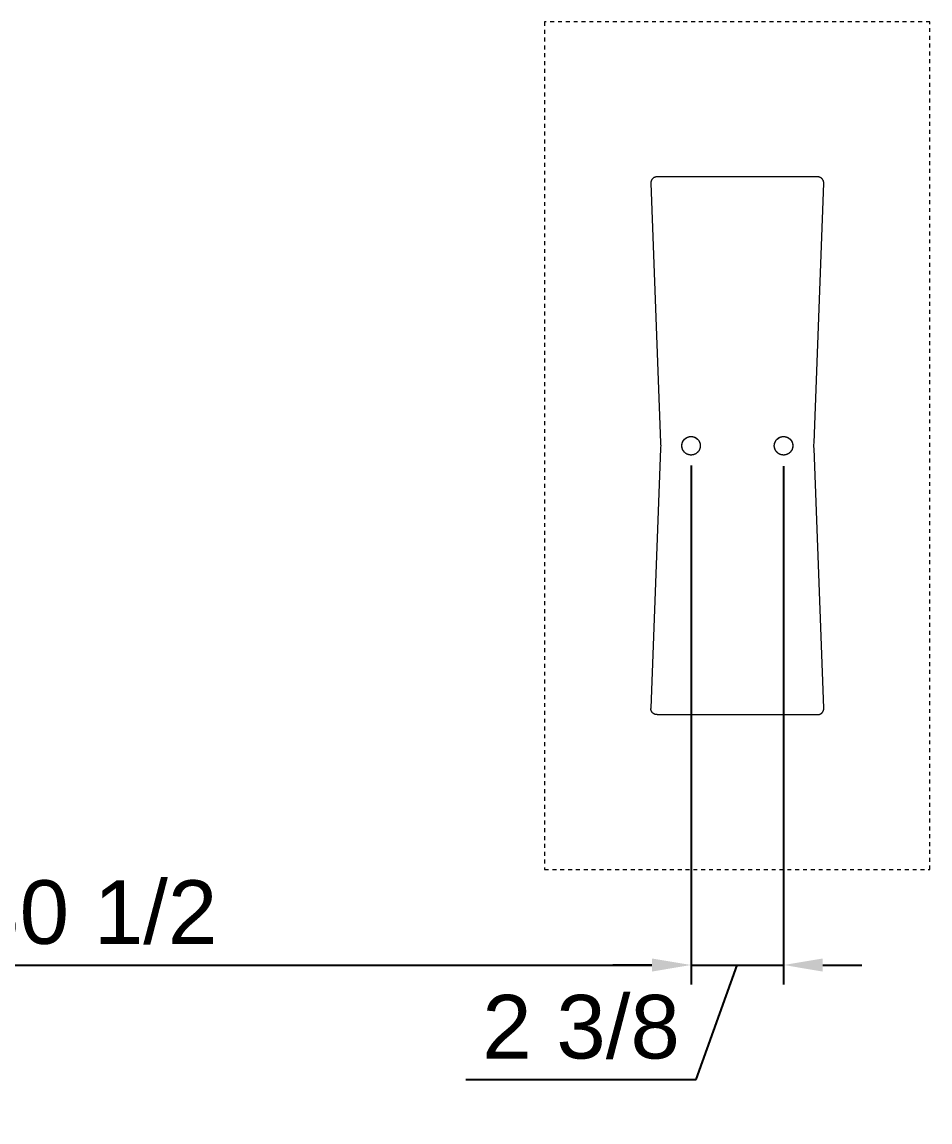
# Model space of a CAD drawing. Header units: inches. Extents: x 1 to 179, y 2 to 121.
# Drawn here: x 61.68 to 84.87, y 1.96 to 30.06 of the extents above; entities that cross this region are included whole.
import ezdxf

# ---------------------------------------------------------------- set-up
doc = ezdxf.new("R2010")
doc.units = ezdxf.units.IN
doc.linetypes.add('HIDDEN', pattern=[1.905, 1.27, -0.635])
for name, color, linetype, lineweight in [('ZANO_R', 7, 'Continuous', 0), ('ZANO_R_przerywana', 250, 'HIDDEN', 0), ('ZANO_W', 1, 'Continuous', 0)]:
    doc.layers.add(name, color=color, linetype=linetype, lineweight=lineweight)
doc.styles.get("Standard").update_dxf_attribs({"font": 'arial.ttf'})
doc.dimstyles.new('amerykanie', dxfattribs={"dimtxt": 50, "dimasz": 50, "dimexe": 0.5, "dimexo": 0.5, "dimgap": 1, "dimtad": 1, "dimdec": 0, "dimzin": 0, "dimlunit": 5, "dimtxsty": 'Standard', "dimcen": 0.09, "dimclrd": 1, "dimclre": 1, "dimclrt": 1, "dimazin": 0, "dimtfac": 1, "dimtdec": 0, "dimtmove": 0, "dimatfit": 3, "dimfxl": 1, "dimtzin": 0, "dimarcsym": 1})

# ---------------------------------------------------------------- blocks, each defined once
blk = doc.blocks.new('*D408')
at = {"layer": 'ZANO_W', "color": 1, "lineweight": -2}
for p, q in [((48.253, 18.737), (48.253, 5.471)), ((78.765, 18.737), (78.765, 5.471)), ((49.253, 5.971), (77.765, 5.971))]:
    blk.add_line(p, q, dxfattribs=at)
at = {"layer": 'ZANO_W', "color": 1}
for points in [[(49.253, 6.137), (49.253, 5.804), (48.253, 5.971)], [(77.765, 5.804), (77.765, 6.137), (78.765, 5.971)]]:
    blk.add_solid(points, dxfattribs=at)
at = {"layer": 'ZANO_W', "color": 1, "insert": (63.509, 7.311), "char_height": 1.625, "attachment_point": 5}
blk.add_mtext('30 1/2', dxfattribs=at)
blk = doc.blocks.new('*D409')
at = {"layer": 'ZANO_W', "color": 1, "lineweight": -2}
for p, q in [((78.765, 18.737), (78.765, 5.471)), ((81.127, 18.717), (81.127, 5.471)), ((77.765, 5.971), (76.765, 5.971)), ((78.765, 5.971), (81.127, 5.971)), ((78.896, 3.042), (79.946, 5.971)), ((82.127, 5.971), (83.127, 5.971)), ((73.013, 3.042), (78.896, 3.042))]:
    blk.add_line(p, q, dxfattribs=at)
at = {"layer": 'ZANO_W', "color": 1}
for points in [[(77.765, 5.804), (77.765, 6.137), (78.765, 5.971)], [(82.127, 6.137), (82.127, 5.804), (81.127, 5.971)]]:
    blk.add_solid(points, dxfattribs=at)
at = {"layer": 'ZANO_W', "color": 1, "insert": (75.955, 4.383), "char_height": 1.625, "attachment_point": 5}
blk.add_mtext('2 3/8', dxfattribs=at)

msp = doc.modelspace()

# ---------------------------------------------------------------- linework, layer by layer
at = {"layer": 'ZANO_R'}
for p, q in [((77.73732, 25.95495), (77.73723, 25.94957)), ((77.73726, 25.94662), (77.73723, 25.94957)), ((77.73734, 25.94366), (77.73726, 25.94662)), ((77.7376, 25.96032), (77.73732, 25.95495)), ((77.73734, 25.94366), (77.98678, 19.31096)), ((77.73805, 25.96568), (77.7376, 25.96032)), ((77.7387, 25.97102), (77.73805, 25.96568)), ((77.73952, 25.97633), (77.7387, 25.97102)), ((77.74052, 25.98162), (77.73952, 25.97633)), ((77.74171, 25.98686), (77.74052, 25.98162)), ((77.74307, 25.99206), (77.74171, 25.98686)), ((77.74461, 25.99722), (77.74307, 25.99206)), ((77.74632, 26.00231), (77.74461, 25.99722)), ((77.74821, 26.00735), (77.74632, 26.00231)), ((77.75027, 26.01232), (77.74821, 26.00735)), ((77.75249, 26.01721), (77.75027, 26.01232)), ((77.75488, 26.02203), (77.75249, 26.01721)), ((77.75744, 26.02676), (77.75488, 26.02203)), ((77.76015, 26.0314), (77.75744, 26.02676)), ((77.76303, 26.03595), (77.76015, 26.0314)), ((77.76605, 26.04039), (77.76303, 26.03595)), ((77.76923, 26.04473), (77.76605, 26.04039)), ((77.77255, 26.04896), (77.76923, 26.04473)), ((77.77601, 26.05307), (77.77255, 26.04896)), ((77.77962, 26.05706), (77.77601, 26.05307)), ((77.78335, 26.06093), (77.77962, 26.05706)), ((77.78722, 26.06467), (77.78335, 26.06093)), ((77.79121, 26.06827), (77.78722, 26.06467)), ((77.79532, 26.07173), (77.79121, 26.06827)), ((77.79955, 26.07506), (77.79532, 26.07173)), ((77.80389, 26.07823), (77.79955, 26.07506)), ((77.80834, 26.08126), (77.80389, 26.07823)), ((77.81288, 26.08413), (77.80834, 26.08126)), ((77.81753, 26.08684), (77.81288, 26.08413)), ((77.82226, 26.0894), (77.81753, 26.08684)), ((77.82707, 26.09179), (77.82226, 26.0894)), ((77.83197, 26.09402), (77.82707, 26.09179)), ((77.83694, 26.09608), (77.83197, 26.09402)), ((77.84197, 26.09796), (77.83694, 26.09608)), ((77.84707, 26.09968), (77.84197, 26.09796)), ((77.85222, 26.10122), (77.84707, 26.09968)), ((77.85742, 26.10258), (77.85222, 26.10122)), ((77.86267, 26.10376), (77.85742, 26.10258)), ((77.86795, 26.10477), (77.86267, 26.10376)), ((77.87327, 26.10559), (77.86795, 26.10477)), ((77.8786, 26.10623), (77.87327, 26.10559)), ((77.88396, 26.10669), (77.8786, 26.10623)), ((77.88933, 26.10696), (77.88396, 26.10669)), ((77.89471, 26.10706), (77.88933, 26.10696)), ((81.99681, 26.10706), (77.89471, 26.10706)), ((81.90474, 19.31096), (82.15418, 25.94366)), ((82.0022, 26.10696), (81.99681, 26.10706)), ((82.00758, 26.10669), (82.0022, 26.10696)), ((82.01295, 26.10623), (82.00758, 26.10669)), ((82.0183, 26.10558), (82.01295, 26.10623)), ((82.02363, 26.10476), (82.0183, 26.10558)), ((82.02892, 26.10375), (82.02363, 26.10476)), ((82.03418, 26.10256), (82.02892, 26.10375)), ((82.03939, 26.10119), (82.03418, 26.10256)), ((82.04455, 26.09964), (82.03939, 26.10119)), ((82.04966, 26.09792), (82.04455, 26.09964)), ((82.0547, 26.09603), (82.04966, 26.09792)), ((82.05968, 26.09396), (82.0547, 26.09603)), ((82.06458, 26.09173), (82.05968, 26.09396)), ((82.06941, 26.08932), (82.06458, 26.09173)), ((82.07415, 26.08676), (82.06941, 26.08932)), ((82.07879, 26.08403), (82.07415, 26.08676)), ((82.08335, 26.08115), (82.07879, 26.08403)), ((82.0878, 26.07811), (82.08335, 26.08115)), ((82.09214, 26.07492), (82.0878, 26.07811)), ((82.09637, 26.07159), (82.09214, 26.07492)), ((82.10049, 26.06811), (82.09637, 26.07159)), ((82.10449, 26.06449), (82.10049, 26.06811)), ((82.10835, 26.06074), (82.10449, 26.06449)), ((82.11209, 26.05686), (82.10835, 26.06074)), ((82.1157, 26.05285), (82.11209, 26.05686)), ((82.11916, 26.04873), (82.1157, 26.05285)), ((82.12248, 26.04448), (82.11916, 26.04873)), ((82.12565, 26.04013), (82.12248, 26.04448)), ((82.12868, 26.03567), (82.12565, 26.04013)), ((82.13155, 26.0311), (82.12868, 26.03567)), ((82.13426, 26.02645), (82.13155, 26.0311)), ((82.13681, 26.0217), (82.13426, 26.02645)), ((82.13919, 26.01687), (82.13681, 26.0217)), ((82.14141, 26.01196), (82.13919, 26.01687)), ((82.14346, 26.00697), (82.14141, 26.01196)), ((82.14534, 26.00192), (82.14346, 26.00697)), ((82.14704, 25.99681), (82.14534, 26.00192)), ((82.14857, 25.99164), (82.14704, 25.99681)), ((82.14992, 25.98642), (82.14857, 25.99164)), ((82.15109, 25.98116), (82.14992, 25.98642)), ((82.15208, 25.97587), (82.15109, 25.98116)), ((82.15289, 25.97054), (82.15208, 25.97587)), ((82.15352, 25.96519), (82.15289, 25.97054)), ((82.15396, 25.95982), (82.15352, 25.96519)), ((82.15422, 25.95443), (82.15396, 25.95982)), ((82.15418, 25.94366), (82.15429, 25.94904)), ((82.15429, 25.94904), (82.15422, 25.95443)), ((78.58254, 19.38743), (78.58785, 19.39362)), ((78.58785, 19.39362), (78.59336, 19.39963)), ((78.59336, 19.39963), (78.59907, 19.40545)), ((78.59907, 19.40545), (78.60499, 19.41106)), ((78.60499, 19.41106), (78.61109, 19.41647)), ((78.61109, 19.41647), (78.61738, 19.42166)), ((78.61738, 19.42166), (78.62384, 19.42664)), ((78.62384, 19.42664), (78.63047, 19.43139)), ((78.63047, 19.43139), (78.63726, 19.4359)), ((78.63726, 19.4359), (78.6442, 19.44018)), ((78.6442, 19.44018), (78.65129, 19.44422)), ((78.65129, 19.44422), (78.65851, 19.44801)), ((78.65851, 19.44801), (78.66586, 19.45155)), ((78.66586, 19.45155), (78.67332, 19.45483)), ((78.67332, 19.45483), (78.68089, 19.45785)), ((78.68089, 19.45785), (78.68857, 19.46061)), ((78.68857, 19.46061), (78.69633, 19.4631)), ((78.69633, 19.4631), (78.70418, 19.46533)), ((78.70418, 19.46533), (78.71209, 19.46728)), ((78.71209, 19.46728), (78.72007, 19.46896)), ((78.72007, 19.46896), (78.72811, 19.47036)), ((78.72811, 19.47036), (78.73619, 19.47148)), ((78.73619, 19.47148), (78.7443, 19.47232)), ((78.7443, 19.47232), (78.75243, 19.47288)), ((78.75243, 19.47288), (78.76058, 19.47317)), ((78.76058, 19.47317), (78.76874, 19.47317)), ((78.76874, 19.47317), (78.77689, 19.47288)), ((78.77689, 19.47288), (78.78502, 19.47232)), ((78.78502, 19.47232), (78.79313, 19.47148)), ((78.79313, 19.47148), (78.80121, 19.47036)), ((78.80121, 19.47036), (78.80924, 19.46896)), ((78.80924, 19.46896), (78.81722, 19.46728)), ((78.81722, 19.46728), (78.82514, 19.46533)), ((78.82514, 19.46533), (78.83299, 19.4631)), ((78.83299, 19.4631), (78.84075, 19.46061)), ((78.84075, 19.46061), (78.84842, 19.45785)), ((78.84842, 19.45785), (78.856, 19.45483)), ((78.856, 19.45483), (78.86346, 19.45155)), ((78.86346, 19.45155), (78.87081, 19.44801)), ((78.87081, 19.44801), (78.87803, 19.44422)), ((78.87803, 19.44422), (78.88512, 19.44018)), ((78.88512, 19.44018), (78.89206, 19.4359)), ((78.89206, 19.4359), (78.89885, 19.43139)), ((78.89885, 19.43139), (78.90548, 19.42664)), ((78.90548, 19.42664), (78.91194, 19.42166)), ((78.91194, 19.42166), (78.91823, 19.41647)), ((78.91823, 19.41647), (78.92433, 19.41106)), ((78.92433, 19.41106), (78.93024, 19.40545)), ((78.93024, 19.40545), (78.93596, 19.39963)), ((78.93596, 19.39963), (78.94147, 19.39362)), ((78.94147, 19.39362), (78.94677, 19.38743)), ((80.94475, 19.38743), (80.95005, 19.39362)), ((80.95005, 19.39362), (80.95556, 19.39963)), ((80.95556, 19.39963), (80.96128, 19.40545)), ((80.96128, 19.40545), (80.96719, 19.41106)), ((80.96719, 19.41106), (80.97329, 19.41647)), ((80.97329, 19.41647), (80.97958, 19.42166)), ((80.97958, 19.42166), (80.98604, 19.42664)), ((80.98604, 19.42664), (80.99267, 19.43139)), ((80.99267, 19.43139), (80.99946, 19.4359)), ((80.99946, 19.4359), (81.00641, 19.44018)), ((81.00641, 19.44018), (81.01349, 19.44422)), ((81.01349, 19.44422), (81.02071, 19.44801)), ((81.02071, 19.44801), (81.02806, 19.45155)), ((81.02806, 19.45155), (81.03552, 19.45483)), ((81.03552, 19.45483), (81.0431, 19.45785)), ((81.0431, 19.45785), (81.05077, 19.46061)), ((81.05077, 19.46061), (81.05853, 19.4631)), ((81.05853, 19.4631), (81.06638, 19.46533)), ((81.06638, 19.46533), (81.0743, 19.46728)), ((81.0743, 19.46728), (81.08228, 19.46896)), ((81.08228, 19.46896), (81.09031, 19.47036)), ((81.09031, 19.47036), (81.09839, 19.47148)), ((81.09839, 19.47148), (81.1065, 19.47232)), ((81.1065, 19.47232), (81.11463, 19.47288)), ((81.11463, 19.47288), (81.12278, 19.47317)), ((81.12278, 19.47317), (81.13094, 19.47317)), ((81.13094, 19.47317), (81.13909, 19.47288)), ((81.13909, 19.47288), (81.14722, 19.47232)), ((81.14722, 19.47232), (81.15534, 19.47148)), ((81.15534, 19.47148), (81.16341, 19.47036)), ((81.16341, 19.47036), (81.17145, 19.46896)), ((81.17145, 19.46896), (81.17943, 19.46728)), ((81.17943, 19.46728), (81.18734, 19.46533)), ((81.18734, 19.46533), (81.19519, 19.4631)), ((81.19519, 19.4631), (81.20295, 19.46061)), ((81.20295, 19.46061), (81.21063, 19.45785)), ((81.21063, 19.45785), (81.2182, 19.45483)), ((81.2182, 19.45483), (81.22567, 19.45155)), ((81.22567, 19.45155), (81.23301, 19.44801)), ((81.23301, 19.44801), (81.24023, 19.44422)), ((81.24023, 19.44422), (81.24732, 19.44018)), ((81.24732, 19.44018), (81.25426, 19.4359)), ((81.25426, 19.4359), (81.26105, 19.43139)), ((81.26105, 19.43139), (81.26768, 19.42664)), ((81.26768, 19.42664), (81.27414, 19.42166)), ((81.27414, 19.42166), (81.28043, 19.41647)), ((81.28043, 19.41647), (81.28653, 19.41106)), ((81.28653, 19.41106), (81.29245, 19.40545)), ((81.29245, 19.40545), (81.29816, 19.39963)), ((81.29816, 19.39963), (81.30368, 19.39362)), ((81.30368, 19.39362), (81.30898, 19.38743)), ((77.98678, 19.163), (77.73734, 12.5303)), ((77.98678, 19.31096), (77.98782, 19.27398)), ((77.98782, 19.19998), (77.98678, 19.163)), ((77.98782, 19.27398), (77.98817, 19.23698)), ((77.98817, 19.23698), (77.98782, 19.19998)), ((78.52844, 19.23698), (78.52858, 19.24513)), ((78.52858, 19.22883), (78.52844, 19.23698)), ((78.52858, 19.24513), (78.529, 19.25328)), ((78.529, 19.22068), (78.52858, 19.22883)), ((78.529, 19.25328), (78.5297, 19.2614)), ((78.5297, 19.21256), (78.529, 19.22068)), ((78.5297, 19.2614), (78.53069, 19.2695)), ((78.53069, 19.20446), (78.5297, 19.21256)), ((78.53069, 19.2695), (78.53195, 19.27755)), ((78.53195, 19.19641), (78.53069, 19.20446)), ((78.53195, 19.27755), (78.53349, 19.28556)), ((78.53349, 19.1884), (78.53195, 19.19641)), ((78.53349, 19.28556), (78.5353, 19.29351)), ((78.5353, 19.18045), (78.53349, 19.1884)), ((78.5353, 19.29351), (78.53739, 19.30139)), ((78.53739, 19.17257), (78.5353, 19.18045)), ((78.53739, 19.30139), (78.53975, 19.3092)), ((78.53975, 19.16476), (78.53739, 19.17257)), ((78.53975, 19.3092), (78.54238, 19.31692)), ((78.54238, 19.15704), (78.53975, 19.16476)), ((78.54238, 19.31692), (78.54527, 19.32455)), ((78.54527, 19.14942), (78.54238, 19.15704)), ((78.54527, 19.32455), (78.54842, 19.33207)), ((78.54842, 19.1419), (78.54527, 19.14942)), ((78.54842, 19.33207), (78.55183, 19.33947)), ((78.55183, 19.13449), (78.54842, 19.1419)), ((78.55183, 19.33947), (78.5555, 19.34676)), ((78.5555, 19.1272), (78.55183, 19.13449)), ((78.5555, 19.34676), (78.55941, 19.35391)), ((78.55941, 19.12005), (78.5555, 19.1272)), ((78.55941, 19.35391), (78.56357, 19.36093)), ((78.56357, 19.11303), (78.55941, 19.12005)), ((78.56357, 19.36093), (78.56797, 19.36779)), ((78.56797, 19.10617), (78.56357, 19.11303)), ((78.56797, 19.36779), (78.5726, 19.3745)), ((78.5726, 19.3745), (78.57746, 19.38105)), ((78.57746, 19.38105), (78.58254, 19.38743)), ((78.94677, 19.38743), (78.95186, 19.38105)), ((78.95186, 19.38105), (78.95672, 19.3745)), ((78.95672, 19.3745), (78.96135, 19.36779)), ((78.96135, 19.36779), (78.96575, 19.36093)), ((78.96575, 19.11303), (78.96135, 19.10617)), ((78.96575, 19.36093), (78.96991, 19.35391)), ((78.96991, 19.12005), (78.96575, 19.11303)), ((78.96991, 19.35391), (78.97382, 19.34676)), ((78.97382, 19.1272), (78.96991, 19.12005)), ((78.97382, 19.34676), (78.97749, 19.33947)), ((78.97749, 19.13449), (78.97382, 19.1272)), ((78.97749, 19.33947), (78.9809, 19.33207)), ((78.9809, 19.1419), (78.97749, 19.13449)), ((78.9809, 19.33207), (78.98405, 19.32455)), ((78.98405, 19.14942), (78.9809, 19.1419)), ((78.98405, 19.32455), (78.98694, 19.31692)), ((78.98694, 19.15704), (78.98405, 19.14942)), ((78.98694, 19.31692), (78.98957, 19.3092)), ((78.98957, 19.16476), (78.98694, 19.15704)), ((78.98957, 19.3092), (78.99193, 19.30139)), ((78.99193, 19.17257), (78.98957, 19.16476)), ((78.99193, 19.30139), (78.99401, 19.29351)), ((78.99401, 19.18045), (78.99193, 19.17257)), ((78.99401, 19.29351), (78.99583, 19.28556)), ((78.99583, 19.1884), (78.99401, 19.18045)), ((78.99583, 19.28556), (78.99737, 19.27755)), ((78.99737, 19.19641), (78.99583, 19.1884)), ((78.99737, 19.27755), (78.99863, 19.2695)), ((78.99863, 19.20446), (78.99737, 19.19641)), ((78.99863, 19.2695), (78.99961, 19.2614)), ((78.99961, 19.21256), (78.99863, 19.20446)), ((78.99961, 19.2614), (79.00032, 19.25328)), ((79.00032, 19.22068), (78.99961, 19.21256)), ((79.00032, 19.25328), (79.00074, 19.24513)), ((79.00074, 19.22883), (79.00032, 19.22068)), ((79.00074, 19.24513), (79.00088, 19.23698)), ((79.00088, 19.23698), (79.00074, 19.22883)), ((80.89064, 19.23698), (80.89078, 19.24513)), ((80.89078, 19.22883), (80.89064, 19.23698)), ((80.89078, 19.24513), (80.8912, 19.25328)), ((80.8912, 19.22068), (80.89078, 19.22883)), ((80.8912, 19.25328), (80.89191, 19.2614)), ((80.89191, 19.21256), (80.8912, 19.22068)), ((80.89191, 19.2614), (80.89289, 19.2695)), ((80.89289, 19.20446), (80.89191, 19.21256)), ((80.89289, 19.2695), (80.89415, 19.27755)), ((80.89415, 19.19641), (80.89289, 19.20446)), ((80.89415, 19.27755), (80.89569, 19.28556)), ((80.89569, 19.1884), (80.89415, 19.19641)), ((80.89569, 19.28556), (80.89751, 19.29351)), ((80.89751, 19.18045), (80.89569, 19.1884)), ((80.89751, 19.29351), (80.89959, 19.30139)), ((80.89959, 19.17257), (80.89751, 19.18045)), ((80.89959, 19.30139), (80.90195, 19.3092)), ((80.90195, 19.16476), (80.89959, 19.17257)), ((80.90195, 19.3092), (80.90458, 19.31692)), ((80.90458, 19.15704), (80.90195, 19.16476)), ((80.90458, 19.31692), (80.90747, 19.32455)), ((80.90747, 19.14942), (80.90458, 19.15704)), ((80.90747, 19.32455), (80.91062, 19.33207)), ((80.91062, 19.1419), (80.90747, 19.14942)), ((80.91062, 19.33207), (80.91403, 19.33947)), ((80.91403, 19.13449), (80.91062, 19.1419)), ((80.91403, 19.33947), (80.9177, 19.34676)), ((80.9177, 19.1272), (80.91403, 19.13449)), ((80.9177, 19.34676), (80.92161, 19.35391)), ((80.92161, 19.12005), (80.9177, 19.1272)), ((80.92161, 19.35391), (80.92577, 19.36093)), ((80.92577, 19.11303), (80.92161, 19.12005)), ((80.92577, 19.36093), (80.93017, 19.36779)), ((80.93017, 19.10617), (80.92577, 19.11303)), ((80.93017, 19.36779), (80.9348, 19.3745)), ((80.9348, 19.3745), (80.93966, 19.38105)), ((80.93966, 19.38105), (80.94475, 19.38743)), ((81.30898, 19.38743), (81.31406, 19.38105)), ((81.31406, 19.38105), (81.31892, 19.3745)), ((81.31892, 19.3745), (81.32355, 19.36779)), ((81.32355, 19.36779), (81.32795, 19.36093)), ((81.32795, 19.11303), (81.32355, 19.10617)), ((81.32795, 19.36093), (81.33211, 19.35391)), ((81.33211, 19.12005), (81.32795, 19.11303)), ((81.33211, 19.35391), (81.33602, 19.34676)), ((81.33602, 19.1272), (81.33211, 19.12005)), ((81.33602, 19.34676), (81.33969, 19.33947)), ((81.33969, 19.13449), (81.33602, 19.1272)), ((81.33969, 19.33947), (81.3431, 19.33207)), ((81.3431, 19.1419), (81.33969, 19.13449)), ((81.3431, 19.33207), (81.34625, 19.32455)), ((81.34625, 19.14942), (81.3431, 19.1419)), ((81.34625, 19.32455), (81.34914, 19.31692)), ((81.34914, 19.15704), (81.34625, 19.14942)), ((81.34914, 19.31692), (81.35177, 19.3092)), ((81.35177, 19.16476), (81.34914, 19.15704)), ((81.35177, 19.3092), (81.35413, 19.30139)), ((81.35413, 19.17257), (81.35177, 19.16476)), ((81.35413, 19.30139), (81.35622, 19.29351)), ((81.35622, 19.18045), (81.35413, 19.17257)), ((81.35622, 19.29351), (81.35803, 19.28556)), ((81.35803, 19.1884), (81.35622, 19.18045)), ((81.35803, 19.28556), (81.35957, 19.27755)), ((81.35957, 19.19641), (81.35803, 19.1884)), ((81.35957, 19.27755), (81.36083, 19.2695)), ((81.36083, 19.20446), (81.35957, 19.19641)), ((81.36083, 19.2695), (81.36182, 19.2614)), ((81.36182, 19.21256), (81.36083, 19.20446)), ((81.36182, 19.2614), (81.36252, 19.25328)), ((81.36252, 19.22068), (81.36182, 19.21256)), ((81.36252, 19.25328), (81.36294, 19.24513)), ((81.36294, 19.22883), (81.36252, 19.22068)), ((81.36294, 19.24513), (81.36308, 19.23698)), ((81.36308, 19.23698), (81.36294, 19.22883)), ((81.90351, 19.26164), (81.90474, 19.31096)), ((81.90351, 19.21232), (81.90351, 19.26164)), ((81.90474, 19.163), (81.90351, 19.21232)), ((82.15418, 12.5303), (81.90474, 19.163)), ((78.5726, 19.09946), (78.56797, 19.10617)), ((78.57746, 19.09291), (78.5726, 19.09946)), ((78.58254, 19.08653), (78.57746, 19.09291)), ((78.58785, 19.08034), (78.58254, 19.08653)), ((78.59336, 19.07433), (78.58785, 19.08034)), ((78.59907, 19.06851), (78.59336, 19.07433)), ((78.60499, 19.0629), (78.59907, 19.06851)), ((78.61109, 19.05749), (78.60499, 19.0629)), ((78.61738, 19.0523), (78.61109, 19.05749)), ((78.62384, 19.04732), (78.61738, 19.0523)), ((78.63047, 19.04257), (78.62384, 19.04732)), ((78.63726, 19.03806), (78.63047, 19.04257)), ((78.6442, 19.03378), (78.63726, 19.03806)), ((78.65129, 19.02974), (78.6442, 19.03378)), ((78.65851, 19.02595), (78.65129, 19.02974)), ((78.66586, 19.02242), (78.65851, 19.02595)), ((78.67332, 19.01913), (78.66586, 19.02242)), ((78.68089, 19.01611), (78.67332, 19.01913)), ((78.68857, 19.01335), (78.68089, 19.01611)), ((78.69633, 19.01086), (78.68857, 19.01335)), ((78.70418, 19.00863), (78.69633, 19.01086)), ((78.71209, 19.00668), (78.70418, 19.00863)), ((78.72007, 19.00501), (78.71209, 19.00668)), ((78.72811, 19.0036), (78.72007, 19.00501)), ((78.73619, 19.00248), (78.72811, 19.0036)), ((78.7443, 19.00164), (78.73619, 19.00248)), ((78.75243, 19.00108), (78.7443, 19.00164)), ((78.76058, 19.0008), (78.75243, 19.00108)), ((78.76874, 19.0008), (78.76058, 19.0008)), ((78.77689, 19.00108), (78.76874, 19.0008)), ((78.78502, 19.00164), (78.77689, 19.00108)), ((78.79313, 19.00248), (78.78502, 19.00164)), ((78.80121, 19.0036), (78.79313, 19.00248)), ((78.80924, 19.00501), (78.80121, 19.0036)), ((78.81722, 19.00668), (78.80924, 19.00501)), ((78.82514, 19.00863), (78.81722, 19.00668)), ((78.83299, 19.01086), (78.82514, 19.00863)), ((78.84075, 19.01335), (78.83299, 19.01086)), ((78.84842, 19.01611), (78.84075, 19.01335)), ((78.856, 19.01913), (78.84842, 19.01611)), ((78.86346, 19.02242), (78.856, 19.01913)), ((78.87081, 19.02595), (78.86346, 19.02242)), ((78.87803, 19.02974), (78.87081, 19.02595)), ((78.88512, 19.03378), (78.87803, 19.02974)), ((78.89206, 19.03806), (78.88512, 19.03378)), ((78.89885, 19.04257), (78.89206, 19.03806)), ((78.90548, 19.04732), (78.89885, 19.04257)), ((78.91194, 19.0523), (78.90548, 19.04732)), ((78.91823, 19.05749), (78.91194, 19.0523)), ((78.92433, 19.0629), (78.91823, 19.05749)), ((78.93024, 19.06851), (78.92433, 19.0629)), ((78.93596, 19.07433), (78.93024, 19.06851)), ((78.94147, 19.08034), (78.93596, 19.07433)), ((78.94677, 19.08653), (78.94147, 19.08034)), ((78.95186, 19.09291), (78.94677, 19.08653)), ((78.95672, 19.09946), (78.95186, 19.09291)), ((78.96135, 19.10617), (78.95672, 19.09946)), ((80.9348, 19.09946), (80.93017, 19.10617)), ((80.93966, 19.09291), (80.9348, 19.09946)), ((80.94475, 19.08653), (80.93966, 19.09291)), ((80.95005, 19.08034), (80.94475, 19.08653)), ((80.95556, 19.07433), (80.95005, 19.08034)), ((80.96128, 19.06851), (80.95556, 19.07433)), ((80.96719, 19.0629), (80.96128, 19.06851)), ((80.97329, 19.05749), (80.96719, 19.0629)), ((80.97958, 19.0523), (80.97329, 19.05749)), ((80.98604, 19.04732), (80.97958, 19.0523)), ((80.99267, 19.04257), (80.98604, 19.04732)), ((80.99946, 19.03806), (80.99267, 19.04257)), ((81.00641, 19.03378), (80.99946, 19.03806)), ((81.01349, 19.02974), (81.00641, 19.03378)), ((81.02071, 19.02595), (81.01349, 19.02974)), ((81.02806, 19.02242), (81.02071, 19.02595)), ((81.03552, 19.01913), (81.02806, 19.02242)), ((81.0431, 19.01611), (81.03552, 19.01913)), ((81.05077, 19.01335), (81.0431, 19.01611)), ((81.05853, 19.01086), (81.05077, 19.01335)), ((81.06638, 19.00863), (81.05853, 19.01086)), ((81.0743, 19.00668), (81.06638, 19.00863)), ((81.08228, 19.00501), (81.0743, 19.00668)), ((81.09031, 19.0036), (81.08228, 19.00501)), ((81.09839, 19.00248), (81.09031, 19.0036)), ((81.1065, 19.00164), (81.09839, 19.00248)), ((81.11463, 19.00108), (81.1065, 19.00164)), ((81.12278, 19.0008), (81.11463, 19.00108)), ((81.13094, 19.0008), (81.12278, 19.0008)), ((81.13909, 19.00108), (81.13094, 19.0008)), ((81.14722, 19.00164), (81.13909, 19.00108)), ((81.15534, 19.00248), (81.14722, 19.00164)), ((81.16341, 19.0036), (81.15534, 19.00248)), ((81.17145, 19.00501), (81.16341, 19.0036)), ((81.17943, 19.00668), (81.17145, 19.00501)), ((81.18734, 19.00863), (81.17943, 19.00668)), ((81.19519, 19.01086), (81.18734, 19.00863)), ((81.20295, 19.01335), (81.19519, 19.01086)), ((81.21063, 19.01611), (81.20295, 19.01335)), ((81.2182, 19.01913), (81.21063, 19.01611)), ((81.22567, 19.02242), (81.2182, 19.01913)), ((81.23301, 19.02595), (81.22567, 19.02242)), ((81.24023, 19.02974), (81.23301, 19.02595)), ((81.24732, 19.03378), (81.24023, 19.02974)), ((81.25426, 19.03806), (81.24732, 19.03378)), ((81.26105, 19.04257), (81.25426, 19.03806)), ((81.26768, 19.04732), (81.26105, 19.04257)), ((81.27414, 19.0523), (81.26768, 19.04732)), ((81.28043, 19.05749), (81.27414, 19.0523)), ((81.28653, 19.0629), (81.28043, 19.05749)), ((81.29245, 19.06851), (81.28653, 19.0629)), ((81.29816, 19.07433), (81.29245, 19.06851)), ((81.30368, 19.08034), (81.29816, 19.07433)), ((81.30898, 19.08653), (81.30368, 19.08034)), ((81.31406, 19.09291), (81.30898, 19.08653)), ((81.31892, 19.09946), (81.31406, 19.09291)), ((81.32355, 19.10617), (81.31892, 19.09946)), ((77.73726, 12.52735), (77.73723, 12.52439)), ((77.73732, 12.51901), (77.73723, 12.52439)), ((77.73734, 12.5303), (77.73726, 12.52735)), ((77.7376, 12.51364), (77.73732, 12.51901)), ((77.73805, 12.50828), (77.7376, 12.51364)), ((77.7387, 12.50294), (77.73805, 12.50828)), ((77.73952, 12.49763), (77.7387, 12.50294)), ((77.74052, 12.49235), (77.73952, 12.49763)), ((77.74171, 12.4871), (77.74052, 12.49235)), ((77.74307, 12.4819), (77.74171, 12.4871)), ((77.74461, 12.47675), (77.74307, 12.4819)), ((77.74632, 12.47165), (77.74461, 12.47675)), ((77.74821, 12.46661), (77.74632, 12.47165)), ((77.75027, 12.46165), (77.74821, 12.46661)), ((77.75249, 12.45675), (77.75027, 12.46165)), ((77.75488, 12.45193), (77.75249, 12.45675)), ((77.75744, 12.4472), (77.75488, 12.45193)), ((77.76015, 12.44256), (77.75744, 12.4472)), ((77.76303, 12.43802), (77.76015, 12.44256)), ((77.76605, 12.43357), (77.76303, 12.43802)), ((77.76923, 12.42923), (77.76605, 12.43357)), ((77.77255, 12.425), (77.76923, 12.42923)), ((77.77601, 12.42089), (77.77255, 12.425)), ((77.77962, 12.4169), (77.77601, 12.42089)), ((77.78335, 12.41303), (77.77962, 12.4169)), ((77.78722, 12.40929), (77.78335, 12.41303)), ((77.79121, 12.40569), (77.78722, 12.40929)), ((77.79532, 12.40223), (77.79121, 12.40569)), ((77.79955, 12.3989), (77.79532, 12.40223)), ((77.80389, 12.39573), (77.79955, 12.3989)), ((77.80834, 12.3927), (77.80389, 12.39573)), ((77.81288, 12.38983), (77.80834, 12.3927)), ((77.81753, 12.38712), (77.81288, 12.38983)), ((77.82226, 12.38456), (77.81753, 12.38712)), ((77.82707, 12.38217), (77.82226, 12.38456)), ((77.83197, 12.37994), (77.82707, 12.38217)), ((77.83694, 12.37789), (77.83197, 12.37994)), ((77.84197, 12.376), (77.83694, 12.37789)), ((77.84707, 12.37428), (77.84197, 12.376)), ((77.85222, 12.37275), (77.84707, 12.37428)), ((77.85742, 12.37138), (77.85222, 12.37275)), ((77.86267, 12.3702), (77.85742, 12.37138)), ((77.86795, 12.3692), (77.86267, 12.3702)), ((77.87327, 12.36837), (77.86795, 12.3692)), ((77.8786, 12.36773), (77.87327, 12.36837)), ((77.88396, 12.36727), (77.8786, 12.36773)), ((77.88933, 12.367), (77.88396, 12.36727)), ((77.89471, 12.36691), (77.88933, 12.367)), ((77.89471, 12.36691), (81.99681, 12.36691)), ((81.99681, 12.36691), (82.0022, 12.367)), ((82.0022, 12.367), (82.00758, 12.36727)), ((82.00758, 12.36727), (82.01295, 12.36773)), ((82.01295, 12.36773), (82.0183, 12.36838)), ((82.0183, 12.36838), (82.02363, 12.36921)), ((82.02363, 12.36921), (82.02892, 12.37021)), ((82.02892, 12.37021), (82.03418, 12.3714)), ((82.03418, 12.3714), (82.03939, 12.37277)), ((82.03939, 12.37277), (82.04455, 12.37432)), ((82.04455, 12.37432), (82.04966, 12.37604)), ((82.04966, 12.37604), (82.0547, 12.37793)), ((82.0547, 12.37793), (82.05968, 12.38)), ((82.05968, 12.38), (82.06458, 12.38223)), ((82.06458, 12.38223), (82.06941, 12.38464)), ((82.06941, 12.38464), (82.07415, 12.3872)), ((82.07415, 12.3872), (82.07879, 12.38993)), ((82.07879, 12.38993), (82.08335, 12.39281)), ((82.08335, 12.39281), (82.0878, 12.39585)), ((82.0878, 12.39585), (82.09214, 12.39904)), ((82.09214, 12.39904), (82.09637, 12.40237)), ((82.09637, 12.40237), (82.10049, 12.40585)), ((82.10049, 12.40585), (82.10449, 12.40947)), ((82.10449, 12.40947), (82.10835, 12.41322)), ((82.10835, 12.41322), (82.11209, 12.4171)), ((82.11209, 12.4171), (82.1157, 12.42111)), ((82.1157, 12.42111), (82.11916, 12.42523)), ((82.11916, 12.42523), (82.12248, 12.42948)), ((82.12248, 12.42948), (82.12565, 12.43383)), ((82.12565, 12.43383), (82.12868, 12.4383)), ((82.12868, 12.4383), (82.13155, 12.44286)), ((82.13155, 12.44286), (82.13426, 12.44752)), ((82.13426, 12.44752), (82.13681, 12.45226)), ((82.13681, 12.45226), (82.13919, 12.45709)), ((82.13919, 12.45709), (82.14141, 12.46201)), ((82.14141, 12.46201), (82.14346, 12.46699)), ((82.14346, 12.46699), (82.14534, 12.47204)), ((82.14534, 12.47204), (82.14704, 12.47715)), ((82.14704, 12.47715), (82.14857, 12.48232)), ((82.14857, 12.48232), (82.14992, 12.48754)), ((82.14992, 12.48754), (82.15109, 12.4928)), ((82.15109, 12.4928), (82.15208, 12.49809)), ((82.15208, 12.49809), (82.15289, 12.50342)), ((82.15289, 12.50342), (82.15352, 12.50877)), ((82.15352, 12.50877), (82.15396, 12.51415)), ((82.15396, 12.51415), (82.15422, 12.51953)), ((82.15429, 12.52492), (82.15418, 12.5303)), ((82.15422, 12.51953), (82.15429, 12.52492))]:
    msp.add_line(p, q, dxfattribs=at)
for centre in [(78.76466, 19.23698), (81.12686, 19.23698)]:
    msp.add_circle(centre, 0.23619, dxfattribs=at)
at = {"layer": 'ZANO_R_przerywana', "ltscale": 0.05}
for p, q in [((84.86702, 30.06375), (75.0245, 30.06375)), ((75.0245, 30.06375), (75.0245, 8.41022)), ((84.86702, 8.41022), (84.86702, 30.06375)), ((75.0245, 8.41022), (84.86702, 8.41022))]:
    msp.add_line(p, q, dxfattribs=at)

# ---------------------------------------------------------------- dimensions: what is measured, and where the dimension line sits
at = {"layer": 'ZANO_W'}
dim = msp.add_linear_dim(base=(78.76466, 5.97052), p1=(48.25286, 19.23701), p2=(78.76466, 19.23698), dimstyle='amerykanie', override={"dimtxt": 1.625, "dimasz": 1, "dimgap": 0.5, "dimdec": 4, "dimaunit": 1, "dimadec": 1, "dimtdec": 4, "dimtmove": 1, "dimfrac": 2}, dxfattribs=at)
dim.commit()
dim.dimension.update_dxf_attribs({"geometry": '*D408', "text_midpoint": (63.50876, 7.31129)})
dim = msp.add_linear_dim(base=(81.12686, 5.97052), p1=(78.76466, 19.23698), p2=(81.12686, 19.2173), dimstyle='amerykanie', override={"dimtxt": 1.625, "dimasz": 1, "dimgap": 0.5, "dimdec": 4, "dimaunit": 1, "dimadec": 1, "dimtdec": 4, "dimtmove": 1, "dimfrac": 2}, dxfattribs=at)
dim.commit()
dim.dimension.update_dxf_attribs({"geometry": '*D409', "text_midpoint": (78.39602, 3.04244), "dimtype": 160})

doc.saveas('drawing.dxf')
